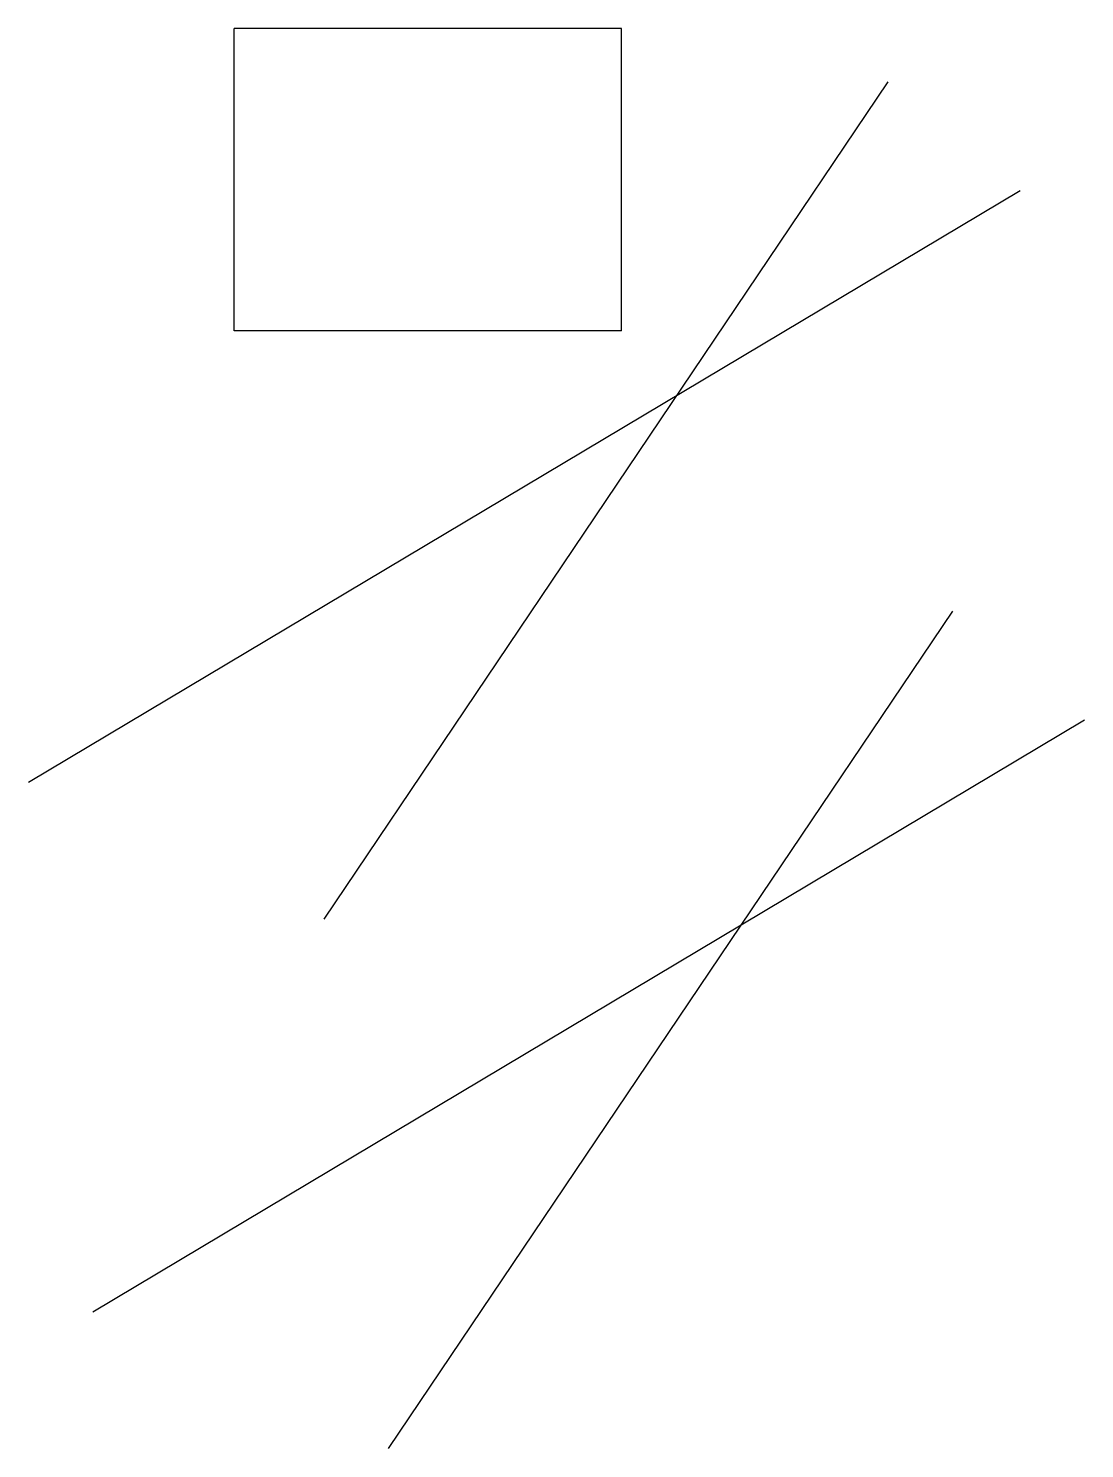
# Model space of a CAD drawing. Header units: inches. Extents: x -2.27 to 1.43, y -3.69 to 1.29.
import ezdxf

# ---------------------------------------------------------------- set-up
doc = ezdxf.new("R2010")
doc.units = ezdxf.units.IN
for name, color, linetype in [('1', 7, 'CONTINUOUS'), ('2', 7, 'CONTINUOUS'), ('3', 7, 'CONTINUOUS'), ('4', 7, 'CONTINUOUS')]:
    doc.layers.add(name, color=color, linetype=linetype)

msp = doc.modelspace()

# ---------------------------------------------------------------- linework, layer by layer
at = {"layer": '1', "color": 1, "linetype": 'CONTINUOUS'}
for p, q in [((-1.5522, 0.2283), (-1.5522, 1.2891)), ((-0.1926, 0.2283), (-0.1926, 1.2891)), ((-1.2369, -1.8354), (0.7428, 1.1022)), ((0.2263, -1.8568), (-2.0484, -3.2132))]:
    msp.add_line(p, q, dxfattribs=at)
at = {"layer": '2', "color": 2, "linetype": 'CONTINUOUS'}
msp.add_line((-1.0106, -3.6922), (0.2263, -1.8568), dxfattribs=at)
at = {"layer": '3', "color": 3, "linetype": 'CONTINUOUS'}
msp.add_line((1.432, -1.1377), (0.2263, -1.8568), dxfattribs=at)
at = {"layer": '4', "color": 4, "linetype": 'CONTINUOUS'}
for p, q in [((-0.1926, 1.2891), (-1.5522, 1.2891)), ((1.2058, 0.719), (-2.2746, -1.3564)), ((-0.1926, 0.2283), (-1.5522, 0.2283)), ((0.2263, -1.8568), (0.9691, -0.7546))]:
    msp.add_line(p, q, dxfattribs=at)

doc.saveas('drawing.dxf')
